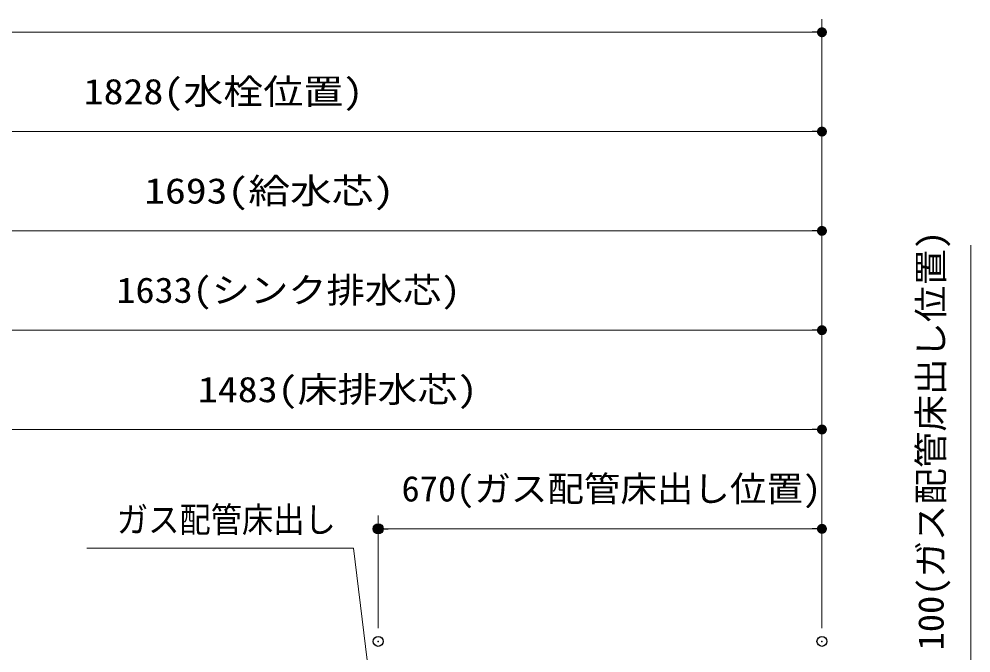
# Model space of a CAD drawing. Units: millimetres, scale not verified. Extents: x -9797 to 9797, y -4555 to 4555.
# Drawn here: x -6590 to -5152, y 1673 to 2630 of the extents above; entities that cross this region are included whole.
import ezdxf
from ezdxf.enums import TextEntityAlignment as Align

# ---------------------------------------------------------------- set-up
doc = ezdxf.new("R2010")
doc.units = ezdxf.units.MM
doc.header["$LTSCALE"] = 30
doc.header["$PDMODE"] = 32
doc.header["$PDSIZE"] = 15
for name, color, linetype, lineweight in [('0-1_0', 7, 'Continuous', 25), ('0-3_寸法ﾚｲﾔｰ', 30, 'Continuous', 13), ('0-4_DEFPOINTS', 7, 'Continuous', 25)]:
    doc.layers.add(name, color=color, linetype=linetype, lineweight=lineweight)
doc.styles.add('ＭＳ ゴシック', font='')
doc.styles.get('ＭＳ ゴシック').set_extended_font_data('MS Gothic')

# ---------------------------------------------------------------- blocks, each defined once
blk = doc.blocks.new('_DOT')
at = {"layer": '0-1_0', "color": 30}
blk.add_line((-15, 0), (-30, 0), dxfattribs=at)
for points in [[(0, 0), (-15, 0), (-14.88, 1.88)], [(0, 0), (-14.88, -1.88), (-15, 0)], [(0, 0), (-14.88, 1.88), (-14.53, 3.73)], [(0, 0), (-14.53, -3.73), (-14.88, -1.88)], [(0, 0), (-14.53, 3.73), (-13.95, 5.52)], [(0, 0), (-13.95, -5.52), (-14.53, -3.73)], [(0, 0), (-13.95, 5.52), (-13.14, 7.23)], [(0, 0), (-13.14, -7.23), (-13.95, -5.52)], [(0, 0), (-13.14, 7.23), (-12.14, 8.82)], [(0, 0), (-12.14, -8.82), (-13.14, -7.23)], [(0, 0), (-12.14, 8.82), (-10.93, 10.27)], [(0, 0), (-10.93, -10.27), (-12.14, -8.82)], [(0, 0), (-10.93, 10.27), (-9.56, 11.56)], [(0, 0), (-9.56, -11.56), (-10.93, -10.27)], [(0, 0), (-9.56, 11.56), (-8.04, 12.66)], [(0, 0), (-8.04, -12.66), (-9.56, -11.56)], [(0, 0), (-8.04, 12.66), (-6.39, 13.57)], [(0, 0), (-6.39, -13.57), (-8.04, -12.66)], [(0, 0), (-6.39, 13.57), (-4.64, 14.27)], [(0, 0), (-4.64, -14.27), (-6.39, -13.57)], [(0, 0), (-4.64, 14.27), (-2.81, 14.73)], [(0, 0), (-2.81, -14.73), (-4.64, -14.27)], [(0, 0), (-2.81, 14.73), (-0.94, 14.97)], [(0, 0), (-0.94, -14.97), (-2.81, -14.73)], [(0, 0), (-0.94, 14.97), (0.94, 14.97)], [(0, 0), (0.94, -14.97), (-0.94, -14.97)], [(0, 0), (0.94, 14.97), (2.81, 14.73)], [(0, 0), (2.81, 14.73), (4.64, 14.27)], [(0, 0), (4.64, 14.27), (6.39, 13.57)], [(0, 0), (6.39, 13.57), (8.04, 12.66)], [(0, 0), (8.04, 12.66), (9.56, 11.56)], [(0, 0), (9.56, 11.56), (10.93, 10.27)], [(0, 0), (10.93, 10.27), (12.14, 8.82)], [(0, 0), (12.14, 8.82), (13.14, 7.23)], [(0, 0), (13.14, 7.23), (13.95, 5.52)], [(0, 0), (13.95, 5.52), (14.53, 3.73)], [(0, 0), (14.53, 3.73), (14.88, 1.88)], [(0, 0), (14.88, 1.88), (15, 0)], [(0, 0), (2.81, -14.73), (0.94, -14.97)], [(0, 0), (4.64, -14.27), (2.81, -14.73)], [(0, 0), (6.39, -13.57), (4.64, -14.27)], [(0, 0), (8.04, -12.66), (6.39, -13.57)], [(0, 0), (9.56, -11.56), (8.04, -12.66)], [(0, 0), (10.93, -10.27), (9.56, -11.56)], [(0, 0), (12.14, -8.82), (10.93, -10.27)], [(0, 0), (13.14, -7.23), (12.14, -8.82)], [(0, 0), (13.95, -5.52), (13.14, -7.23)], [(0, 0), (14.53, -3.73), (13.95, -5.52)], [(0, 0), (14.88, -1.88), (14.53, -3.73)], [(0, 0), (15, 0), (14.88, -1.88)]]:
    blk.add_solid(points, dxfattribs=at)

msp = doc.modelspace()

# ---------------------------------------------------------------- linework, layer by layer
at = {"layer": '0-3_寸法ﾚｲﾔｰ'}
for p, q in [((-5377.29, 1710), (-5377.29, 2630)), ((-5392.29, 2610), (-7325.29, 2610)), ((-5377.29, 1710), (-5377.29, 2480)), ((-5392.29, 2460), (-7190.29, 2460)), ((-5377.29, 1710), (-5377.29, 2330)), ((-5392.29, 2310), (-7055.29, 2310)), ((-5152.29, 1635), (-5152.29, 2288.43)), ((-5377.29, 1710), (-5377.29, 2180)), ((-5392.29, 2160), (-6995.29, 2160)), ((-5377.29, 1710), (-5377.29, 2030)), ((-5392.29, 2010), (-6845.29, 2010)), ((-6047.29, 1710), (-6047.29, 1880)), ((-5377.29, 1710), (-5377.29, 1880)), ((-5392.29, 1860), (-6032.29, 1860))]:
    msp.add_line(p, q, dxfattribs=at)
msp.add_lwpolyline([(-6487.46, 1830.94), (-6084.73, 1830.94), (-6051.1, 1554.63)], dxfattribs=at)
at = {"layer": '0-4_DEFPOINTS'}
for p in [(-6047.29, 1860), (-6047.29, 1690), (-5377.29, 1690)]:
    msp.add_point(p, dxfattribs=at)

# ---------------------------------------------------------------- block references
at = {"layer": '0-3_寸法ﾚｲﾔｰ', "xscale": 0.5, "yscale": 0.5}
for p in [(-5377.29, 2610), (-5377.29, 2460), (-5377.29, 2310), (-5377.29, 2160), (-5377.29, 2010), (-5377.29, 1860)]:
    msp.add_blockref('_DOT', p, dxfattribs=at)
at = {"layer": '0-3_寸法ﾚｲﾔｰ', "xscale": 0.5, "yscale": 0.5, "rotation": 180}
msp.add_blockref('_DOT', (-6047.29, 1860), dxfattribs=at)

# ---------------------------------------------------------------- texts
at = {"layer": '0-3_寸法ﾚｲﾔｰ', "style": 'ＭＳ ゴシック'}
for s, height, width, p in [('1828(水栓位置)', 38.48, 1.15, (-6492.05, 2489.74)), ('1693(給水芯)', 38.48, 1.2, (-6400.55, 2339.74)), ('1633(シンク排水芯)', 38.49, 1.1, (-6442.55, 2189.74)), ('1483(床排水芯)', 38.48, 1.15, (-6319.55, 2039.74)), ('670(ガス配管床出し位置)', 38.49, 1.05, (-6012.1, 1889.74))]:
    msp.add_text(s, height=height, dxfattribs=dict(at, width=width)).set_placement(p, align=Align.BOTTOM_LEFT)
at = {"layer": '0-3_寸法ﾚｲﾔｰ', "style": 'ＭＳ ゴシック', "width": 1.05}
msp.add_text('100(ガス配管床出し位置)', height=38.49, rotation=90, dxfattribs=at).set_placement((-5182.03, 1676.43), align=Align.BOTTOM_LEFT)
at = {"layer": '0-3_寸法ﾚｲﾔｰ', "color": 7, "style": 'ＭＳ ゴシック', "width": 0.9}
msp.add_text('ガス配管床出し', height=38.48, dxfattribs=at).set_placement((-6441.96, 1843.09), align=Align.BOTTOM_LEFT)

doc.saveas('drawing.dxf')
